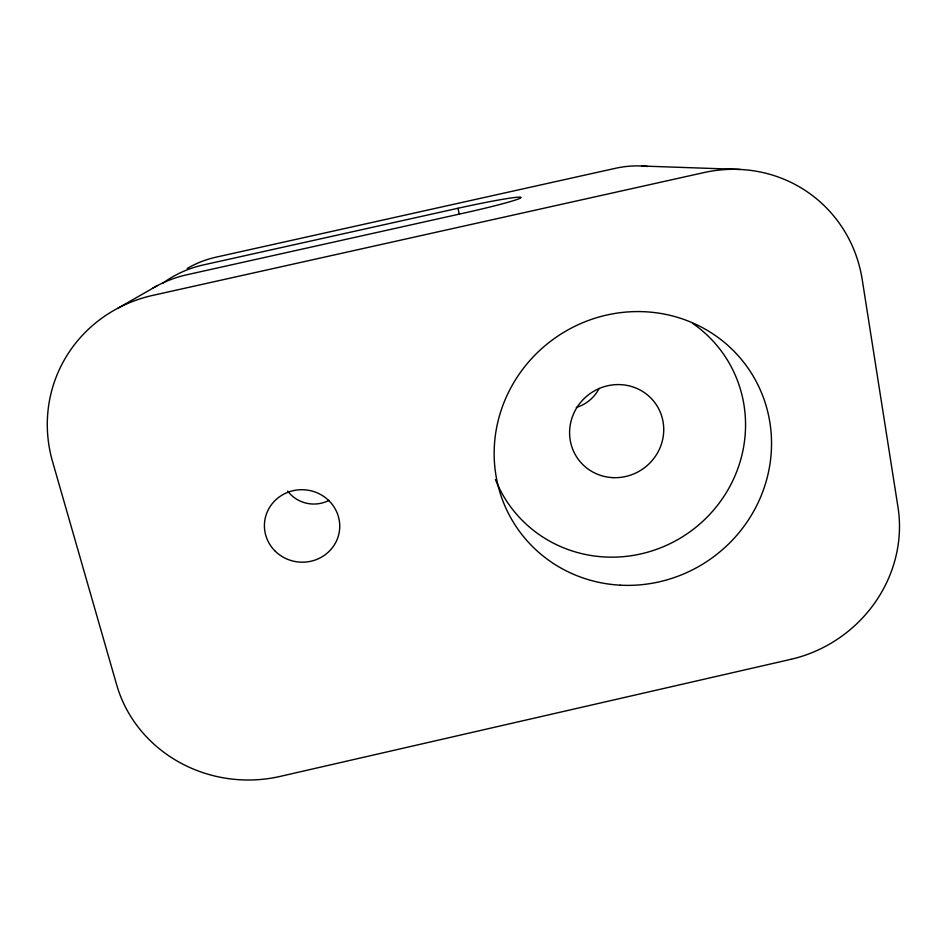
<?xml version="1.0" encoding="UTF-8"?>
<svg xmlns="http://www.w3.org/2000/svg" width="946" height="946" viewBox="0 0 946 946"><rect width="100%" height="100%" fill="white"/><g stroke="black" fill="none" stroke-linecap="round" stroke-linejoin="round"><path stroke-width="1.42" d="M118.073 308.1L157.45 285.574M152.507 288.341A120.296 116.263 23.9 0 1 186.953 274.754L464.829 212.885A61.159 3.004 -12.4 0 0 520.998 197.312A61.159 3.004 -12.4 0 0 457.982 208.262L203.165 264.975A110.41 107.04 25.5 0 0 162.724 283.28M641.873 166.023L740.221 169.452M457.982 208.262L459.236 214.033M647.691 166.484A101.861 98.727 -57.3 0 0 615.527 168.282L216.137 257.146A102.499 99.59 27.1 0 0 187.178 268.498M692.389 323.177A131.009 126.516 -35.9 0 1 695.062 527.927A131.009 126.516 -35.9 0 1 495.432 479.527M599.161 388.404A37.379 36.504 -39.3 0 1 576.315 407.478M328.995 500.375A32.235 31.253 7.3 0 1 287.655 491.069M790.726 659.362L280.146 776.406A135.172 127.249 4 0 1 116.725 684.999L52.515 461.459A141.096 135.491 21.2 0 1 152.732 295.389L703.99 172.574A139.984 133.812 -52 0 1 862.22 279.602L897.99 507.174A134.036 125.806 -35.7 0 1 790.726 659.362M620.127 585.172A140.446 135.112 -35.2 0 0 758.81 386.689A140.446 135.112 -35.2 0 0 519.591 373.575A140.446 135.112 -35.2 0 0 620.127 585.172M613.091 477.647A47.631 45.987 -35.8 0 0 659.102 409.594A47.631 45.987 -35.8 0 0 577.805 406.153A47.631 45.987 -35.8 0 0 613.091 477.647M274.683 550.643A37.686 36.244 5.1 0 0 338.171 536.583A37.686 36.244 5.1 0 0 293.39 490.619A37.686 36.244 5.1 0 0 274.683 550.643"/></g></svg>
